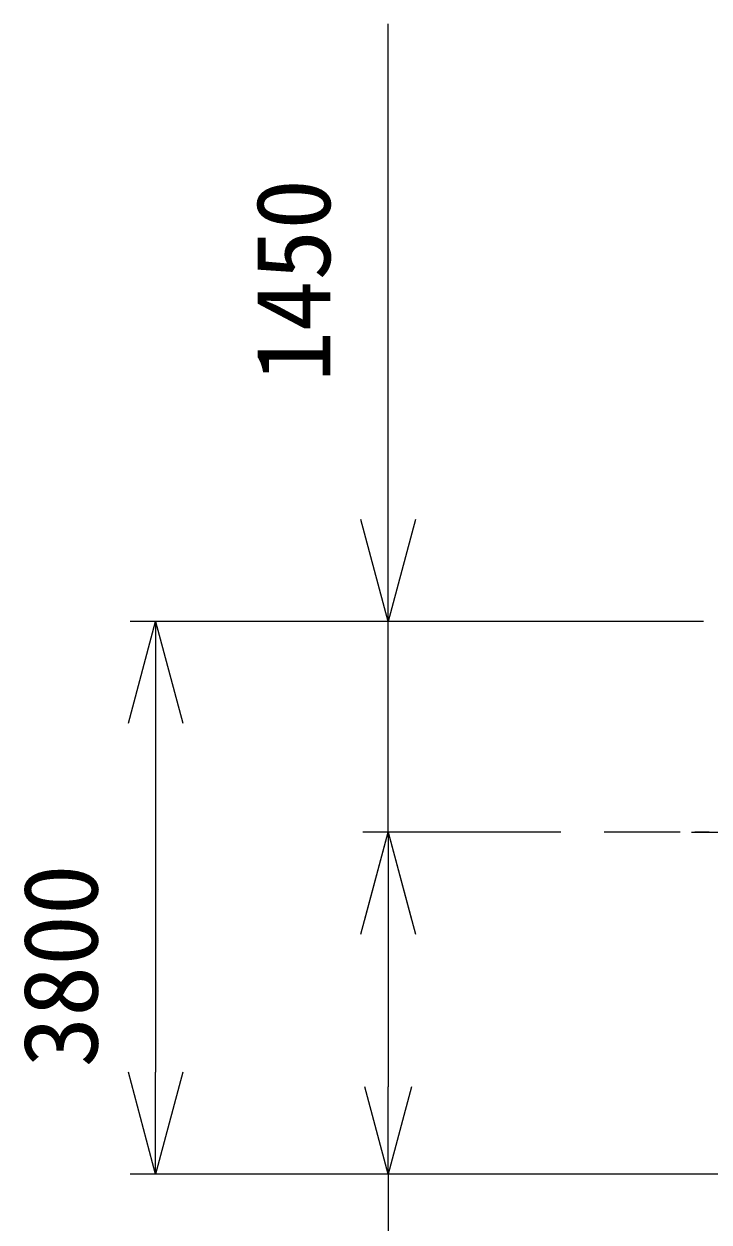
# Model space of a CAD drawing. Units: millimetres, scale not verified. Extents: x -30277 to 30315, y -43443 to 47718.
# Drawn here: x -30276 to -25564, y 35207 to 43443 of the extents above; entities that cross this region are included whole.
import ezdxf
from ezdxf.enums import TextEntityAlignment as Align

# ---------------------------------------------------------------- set-up
doc = ezdxf.new("R2010")
doc.units = ezdxf.units.MM
doc.header["$LTSCALE"] = 100
doc.linetypes.add('CHAIN2', pattern=[12, 9, -1, 1, -1])
doc.layers.add('0-3_12 常用一点鎖線', color=3, linetype='CHAIN2', lineweight=18)
doc.layers.add('0-5_05 寸法', color=7, linetype='Continuous', lineweight=18)
doc.styles.add('ＭＳ ゴシック', font='')
doc.styles.get('ＭＳ ゴシック').set_extended_font_data('MS Gothic')

msp = doc.modelspace()

# ---------------------------------------------------------------- linework, layer by layer
at = {"layer": '0-3_12 常用一点鎖線'}
for p, q in [((3037.2, 37886.2), (-26284.4, 37886.2)), ((-25684.7, 37886.2), (-22998.2, 37886.2))]:
    msp.add_line(p, q, dxfattribs=at)
at = {"layer": '0-5_05 寸法'}
for p, q in [((-27770.4, 40036.2), (-27770.4, 43442.9)), ((-27770.4, 39336.2), (-27770.4, 40036.2)), ((-25603, 39336.2), (-29545.4, 39336.2)), ((-29370.4, 39336.2), (-29370.4, 38636.2)), ((-25603, 39336.2), (-27945.4, 39336.2)), ((-27770.4, 37886.2), (-27770.4, 39336.2)), ((-29370.4, 38636.2), (-29370.4, 36236.2)), ((-26634.4, 37886.2), (-27945.4, 37886.2)), ((-26584.4, 37886.2), (-27920.4, 37886.2)), ((-27770.4, 37886.2), (-27770.4, 37186.2)), ((-27770.4, 37886.2), (-27770.4, 37286.2)), ((-27770.4, 37286.2), (-27770.4, 36136.2)), ((-27770.4, 37186.2), (-27770.4, 36486.2)), ((-29370.4, 35536.2), (-29370.4, 36236.2)), ((-27770.4, 35536.2), (-27770.4, 36136.2)), ((-25112, 35536.2), (-29545.4, 35536.2)), ((-25062, 35536.2), (-27920.4, 35536.2)), ((-27770.4, 35536.2), (-27770.4, 32416.2))]:
    msp.add_line(p, q, dxfattribs=at)
for points in [[(-27582.9, 40036.2), (-27770.4, 39336.2), (-27958, 40036.2)], [(-29558, 38636.2), (-29370.4, 39336.2), (-29182.9, 38636.2)], [(-27958, 37186.2), (-27770.4, 37886.2), (-27582.9, 37186.2)], [(-27931.2, 37286.2), (-27770.4, 37886.2), (-27609.7, 37286.2)], [(-29182.9, 36236.2), (-29370.4, 35536.2), (-29558, 36236.2)], [(-27609.7, 36136.2), (-27770.4, 35536.2), (-27931.2, 36136.2)]]:
    msp.add_lwpolyline(points, dxfattribs=at)

# ---------------------------------------------------------------- texts
at = {"layer": '0-5_05 寸法', "style": 'ＭＳ ゴシック'}
for s, p in [('1450', (-28015.4, 40981.2)), ('3800', (-29615.4, 36269.6))]:
    msp.add_text(s, height=513.2, rotation=90, dxfattribs=at).set_placement(p, align=Align.BOTTOM_LEFT)

doc.saveas('drawing.dxf')
